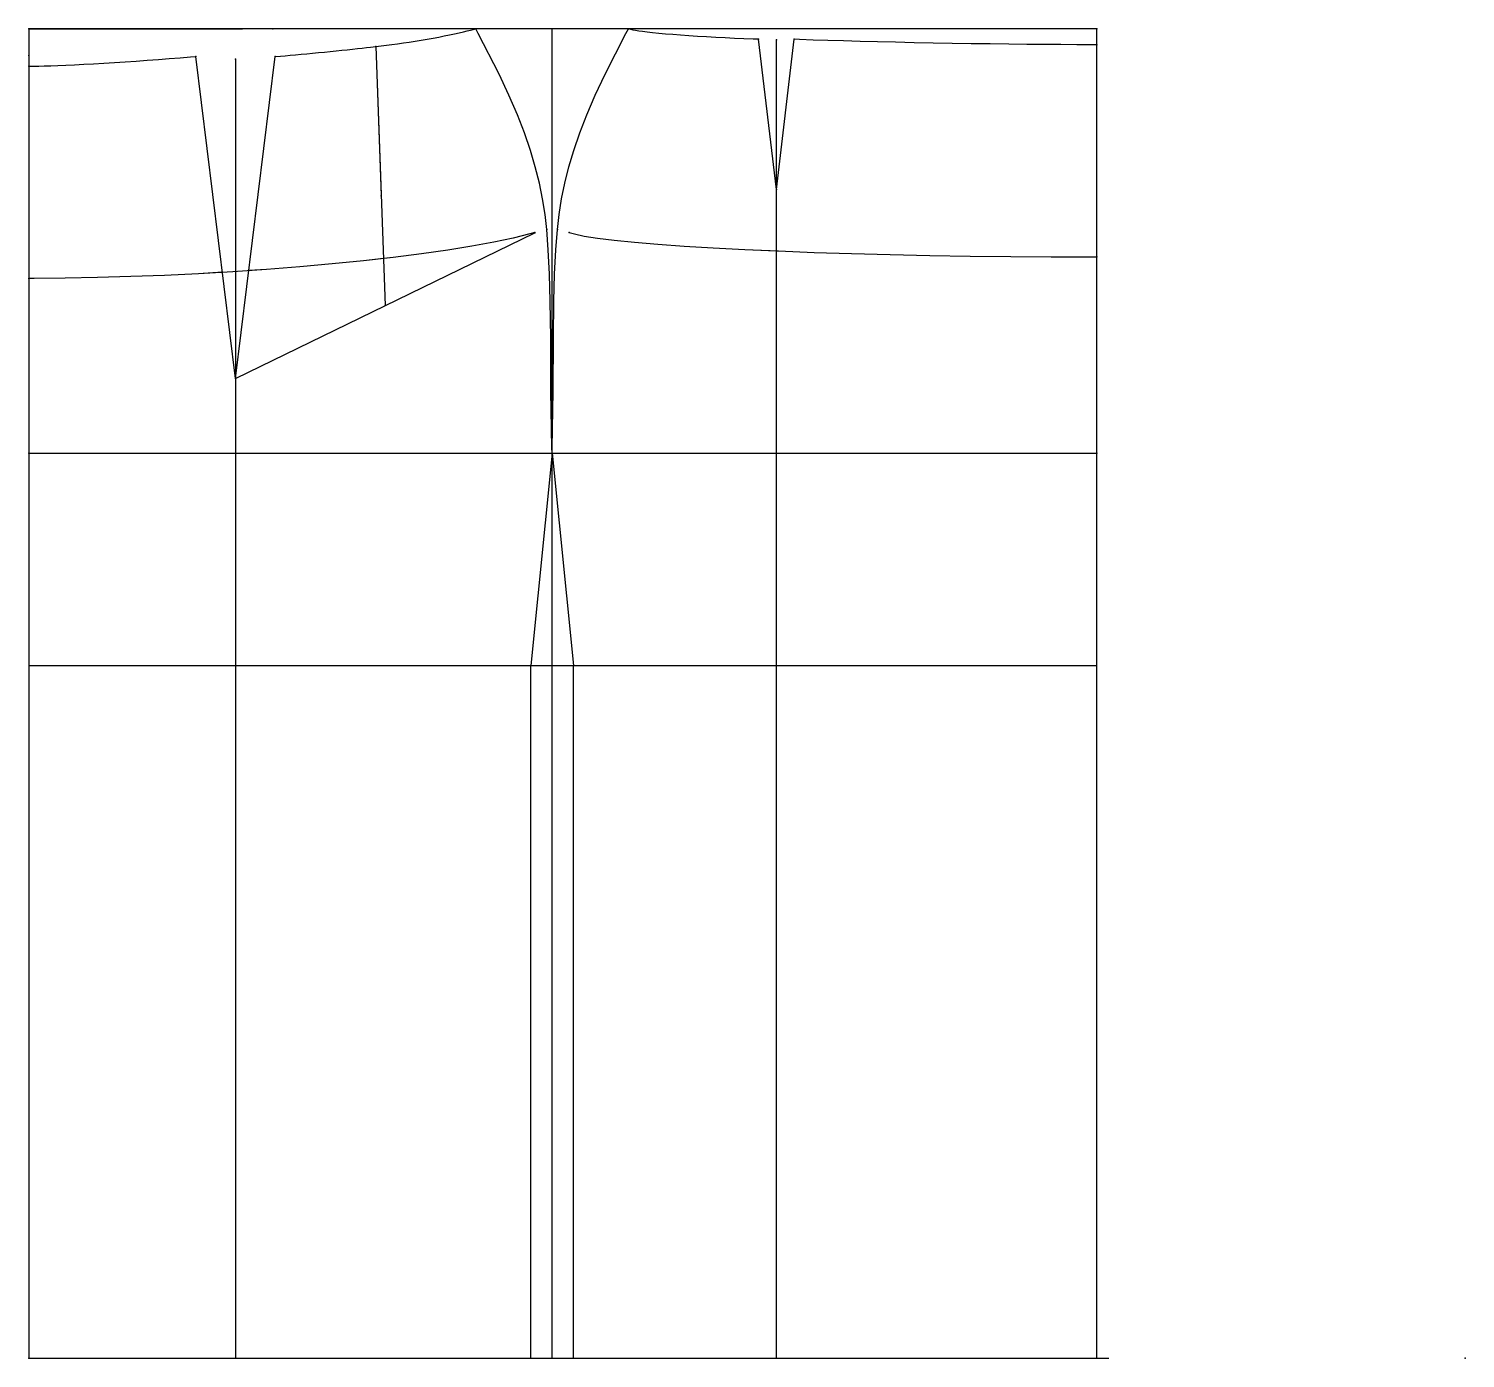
# Model space of a CAD drawing. Extents: x 0 to 672, y -622 to 0.
import ezdxf

# ---------------------------------------------------------------- set-up
doc = ezdxf.new("R2010")
doc.units = 0

msp = doc.modelspace()

# ---------------------------------------------------------------- linework, layer by layer
for p, q in [((0, 0), (100, 0)), ((0, 0), (100, 0)), ((0, 0), (0, -622.5)), ((500, 0), (0, 0)), ((0, 0), (100, 0)), ((0, 0), (100, 0)), ((0, 0), (100, 0)), ((0, 0), (100, 0)), ((0, 0), (100, 0)), ((0, 0), (100, 0)), ((0, 0), (100, 0)), ((0, 0), (100, 0)), ((0, 0), (100, 0)), ((0, 0), (100, 0)), ((0, 0), (100, 0)), ((245, -622.5), (245, 0)), ((500, -622.5), (500, 0)), ((350, -75.275391), (341.613007, -4.962202)), ((350, -75.275391), (358.386993, -4.962202)), ((350, -622.5), (350, -5.275391)), ((96.788849, -163.75), (78.219528, -13.008024)), ((96.789062, -163.75), (115.358383, -13.008024)), ((162.535233, -8.333639), (165.047455, -78.288551)), ((162.535233, -8.333639), (165.047455, -78.288551)), ((162.535233, -8.33364), (166.891449, -129.635773)), ((96.788956, -14.325568), (96.788956, -622.5)), ((96.789062, -163.75), (236.99382, -95.521553)), ((0, -198.75), (500, -198.75)), ((245, -198.75), (235, -298.125)), ((245, -198.75), (255, -298.125)), ((0, -298.125), (500, -298.125)), ((235, -622.5), (235, -298.125)), ((255, -622.5), (255, -298.125)), ((0, -622.5), (500, -622.5)), ((500, -622.5), (505.713745, -622.5))]:
    msp.add_line(p, q)
for points in [[(162.535233, -8.333639), (165.017731, -8.03838), (167.454117, -7.738309), (170.007889, -7.403774), (172.657288, -7.037628), (175.379669, -6.642993), (178.151855, -6.223238), (180.95015, -5.781942), (183.750717, -5.32287), (186.529617, -4.849943), (189.263199, -4.36719), (191.928085, -3.878731), (194.501587, -3.388738), (196.9617, -2.901388), (199.287491, -2.420836), (201.459076, -1.951186), (203.457932, -1.496445), (205.267014, -1.060492), (206.870895, -0.647045), (209.285706, 0)], [(245, -198.75), (244.912582, -196.251526), (244.445084, -169.657669), (244.373108, -144.794495), (244.173157, -127.555946), (243.797394, -114.846481), (243.218918, -103.530663), (242.503433, -93.979797), (241.721466, -86.924911), (240.557159, -79.577148), (239.060715, -72.30304), (237.130783, -64.657959), (234.838028, -56.975239), (232.027527, -48.790112), (228.77063, -40.372326), (224.830231, -31.175629), (220.204315, -21.276436), (210.459076, -2.207527), (209.285706, 0)], [(245, -198.75), (245.087418, -196.251526), (245.554916, -169.657669), (245.626892, -144.794495), (245.826843, -127.555946), (246.202606, -114.846481), (246.781082, -103.530663), (247.496567, -93.979797), (248.278534, -86.924911), (249.442841, -79.577148), (250.939285, -72.30304), (252.869217, -64.657959), (255.161972, -56.975239), (257.972473, -48.790112), (261.22937, -40.372326), (265.169769, -31.175629), (269.795685, -21.276436), (279.540924, -2.207527), (280.714294, 0)], [(341.613007, -4.962202), (339.114777, -4.868316), (334.757446, -4.695441), (330.358093, -4.502816), (325.954224, -4.292085), (321.583466, -4.065045), (317.283051, -3.823633), (313.089661, -3.569909), (309.039124, -3.306039), (305.165985, -3.034272), (301.503265, -2.756928), (298.082184, -2.476371), (294.932007, -2.194998), (292.079559, -1.915209), (289.549194, -1.639387), (287.362488, -1.369889), (285.538116, -1.109016), (284.091614, -0.858989), (283.03537, -0.621945), (280.714294, 0)], [(500, -7.5), (497.5, -7.5), (490.617645, -7.489574), (483.239227, -7.458387), (475.427704, -7.406705), (467.249603, -7.334968), (458.77478, -7.243788), (450.0755, -7.133944), (441.226013, -7.006371), (432.301849, -6.862161), (423.37912, -6.70254), (414.533875, -6.528873), (405.841705, -6.342641), (397.376709, -6.145432), (389.211029, -5.93893), (381.414459, -5.724894), (374.053497, -5.505154), (367.190887, -5.281583), (360.885223, -5.056087), (358.386993, -4.962202)], [(0, -17.5), (2.5, -17.5), (4.682143, -17.481714), (7.289145, -17.427013), (10.298771, -17.336365), (13.685348, -17.210541), (17.419987, -17.050615), (21.470823, -16.857952), (25.803293, -16.634197), (30.380421, -16.381258), (35.163185, -16.10129), (40.110771, -15.796685), (45.180946, -15.470043), (50.33046, -15.124148), (55.515419, -14.76195), (60.691559, -14.386541), (65.814682, -14.001127), (70.841118, -13.608992), (75.727982, -13.213483), (78.219528, -13.008024)], [(115.358383, -13.008024), (117.84993, -12.802566), (120.070618, -12.616484), (122.43457, -12.412695), (124.921638, -12.19294), (127.510597, -11.95909), (130.179367, -11.713143), (132.905151, -11.457197), (135.664719, -11.193435), (138.434509, -10.924108), (141.190933, -10.651511), (143.910416, -10.377972), (146.569778, -10.105826), (149.146347, -9.837394), (151.618134, -9.574964), (153.96405, -9.320777), (156.164047, -9.077002), (158.199402, -8.845717), (160.052734, -8.628899), (162.535233, -8.333639)], [(236.983398, -95.458862), (234.568588, -96.105911), (226.757614, -98.022186), (217.694656, -99.922119), (207.457031, -101.789497), (196.13205, -103.608391), (183.81633, -105.363281), (170.614975, -107.0392), (156.640594, -108.621834), (142.012451, -110.097702), (126.855286, -111.454193), (111.298416, -112.679756), (95.47464, -113.763916), (79.518936, -114.697418), (63.567352, -115.472321), (47.756027, -116.082001), (32.21994, -116.521255), (17.091599, -116.786346), (2.5, -116.874992), (0, -116.875)], [(236.983398, -95.458862), (234.568588, -96.105911), (226.757614, -98.022186), (217.694656, -99.922119), (207.457031, -101.789497), (196.13205, -103.608391), (183.81633, -105.363281), (170.614975, -107.0392), (166.098358, -107.55072)], [(253.015625, -95.458618), (255.43045, -96.105667), (260.000305, -97.099411), (266.25354, -98.084663), (274.136688, -99.053024), (283.582581, -99.996239), (294.510651, -100.90625), (306.827637, -101.775299), (320.428406, -102.59597), (335.19696, -103.361259), (350, -104.019821)], [(253.015625, -95.458618), (255.43045, -96.105667), (260.000305, -97.099411), (266.25354, -98.084663), (274.136688, -99.053024), (283.582581, -99.996239), (294.510651, -100.90625), (306.827637, -101.775299), (320.428406, -102.59597), (335.19696, -103.361259), (351.007355, -104.064636), (367.72464, -104.700104), (385.206116, -105.262245), (403.302734, -105.746262), (421.860168, -106.148018), (440.720032, -106.464088), (459.721283, -106.691772), (478.701874, -106.82914), (497.5, -106.875008), (500, -106.875)], [(166.098358, -107.55072), (156.640594, -108.621834), (142.012451, -110.097702), (126.855286, -111.454193), (111.298416, -112.679756), (103.010185, -113.24762)], [(350, -104.019821), (351.007355, -104.064636), (367.72464, -104.700104), (385.206116, -105.262245), (403.302734, -105.746262), (421.860168, -106.148018), (440.720032, -106.464088), (459.721283, -106.691772), (478.701874, -106.82914), (497.5, -106.875008), (500, -106.875)], [(90.665985, -114.04525), (79.518936, -114.697418), (63.567352, -115.472321), (47.756027, -116.082001), (32.21994, -116.521255), (17.091599, -116.786346), (2.5, -116.874992), (0.000015, -116.875)]]:
    msp.add_lwpolyline(points)
for p in [(0, 0), (0, 0), (0, 0), (0, 0), (0, 0), (0, 0), (0, 0), (0, 0), (0, 0), (0, 0), (0, 0), (0, 0), (0, 0), (0, 0), (0, 0), (0, 0), (0, 0), (0, 0), (0, 0), (0, 0), (0, 0), (0, 0), (0, 0), (0, 0), (77.5, 0), (95.892853, 0), (114.285713, 0), (209.285706, 0), (245, 0), (280.714294, 0), (500, 0), (341.613007, -4.962202), (350, -5.275391), (358.386993, -4.962202), (0, -12.5), (78.219528, -13.008024), (115.358383, -13.008024), (162.535233, -8.333639), (162.535233, -8.333639), (162.535233, -8.33364), (500, -7.5), (0, -17.5), (96.788956, -14.325568), (165.047455, -78.288551), (350, -75.275391), (242.502457, -93.980034), (247.496567, -93.979797), (236.983398, -95.458862), (236.99382, -95.521553), (253.015625, -95.458618), (166.098312, -107.550293), (166.098312, -107.550293), (350, -104.019531), (500, -106.875), (90.666016, -114.045898), (103.010193, -113.248047), (0, -116.875), (166.891449, -129.635773), (96.789062, -163.75), (0, -198.75), (96.789062, -198.75), (245, -198.75), (500, -198.75), (235, -298.125), (245, -298.125), (255, -298.125), (0, -622.5), (96.788956, -622.5), (235, -622.5), (245, -622.5), (255, -622.5), (500, -622.5), (672.5, -622.5)]:
    msp.add_point(p)

doc.saveas('drawing.dxf')
